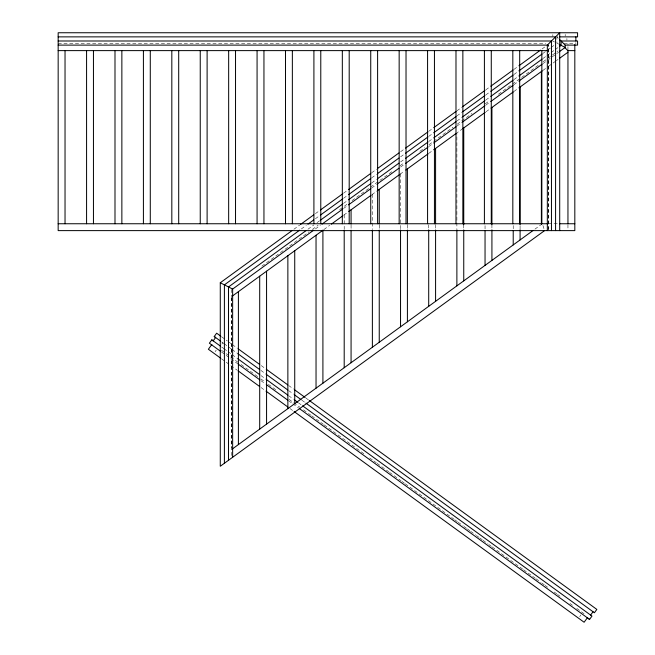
<?xml version="1.0" encoding="UTF-8"?>
<svg xmlns="http://www.w3.org/2000/svg" width="655" height="655" viewBox="0 0 655 655"><rect width="100%" height="100%" fill="white"/><g stroke="black" fill="none" stroke-linecap="round" stroke-linejoin="round"><path stroke-width="0.49" stroke-dasharray="3.27 2.46" d="M548.71 229.594L548.71 44.761L548.71 229.635M215.086 351.71L216.24 350.122M221.881 344.129L222.856 342.794M579.708 616.625L580.862 615.037M293.898 229.266L299.687 225.058M315.407 213.636L319.542 210.632M343.539 193.2L347.674 190.196M371.663 172.764L376.625 169.162M400.614 151.731L404.757 148.726M428.747 131.295L432.881 128.29M456.871 110.859L461.832 107.248M485.83 89.825L489.965 86.82M513.954 69.389L518.089 66.384M542.078 48.953L545.386 46.546M301.333 228.963L306.294 225.353M315.391 218.745L319.534 215.741M343.523 198.309L347.658 195.305M371.647 177.873L376.609 174.263M400.606 156.832L404.741 153.827M428.73 136.396L432.865 133.391M456.854 115.96L461.824 112.357M485.813 94.926L489.948 91.921M513.938 74.49L518.072 71.485M542.897 53.456L545.378 51.655M548.685 49.248L550.339 48.044M551.166 47.447L554.474 45.039M307.932 229.258L313.729 225.05M317.036 222.643L319.517 220.841M343.507 203.41L347.641 200.405M371.631 182.974L376.6 179.372M400.59 161.941L404.724 158.936M428.714 141.505L432.849 138.5M456.846 121.069L461.808 117.466M485.797 100.035L489.932 97.03M513.921 79.599L518.064 76.594M542.88 58.557L546.188 56.158M547.015 55.552L550.323 53.153M551.15 52.547L554.457 50.148M555.284 49.543L558.6 47.144M261.877 266.118L309.029 231.862M312.337 229.455L318.125 225.246M339.634 209.625L347.911 203.607M352.046 200.602L393.409 170.554M400.025 165.748L404.168 162.743M419.88 151.321L424.849 147.711M428.984 144.706L452.973 127.275M457.108 124.27L472.001 113.454M485.24 103.834L489.375 100.829M498.471 94.222L539.835 64.165M543.142 61.766L558.035 50.943M315.366 228.955L320.328 225.345M343.49 208.519L347.633 205.514M371.622 188.083L376.584 184.473M400.573 167.05L404.708 164.045M428.706 146.614L432.84 143.609M456.83 126.178L461.791 122.567M485.781 105.136L489.924 102.131M513.913 84.7L518.048 81.695M542.864 63.666L558.584 52.244M323.914 229.537L329.702 225.328M343.769 215.11L348.018 212.023M371.893 194.674L378.475 189.893M400.025 174.246L404.356 171.094M428.706 153.401L434.814 148.963M462.987 128.495L456.879 132.932L456.879 228.759M486.051 111.735L490.39 108.583M513.978 91.446L520.086 87.009M542.913 70.429L548.096 66.663M548.923 66.057L552.231 63.658M553.057 63.052L555.538 61.251M556.365 60.653L558.019 59.449M534.914 229.16L540.702 224.952M558.609 44.073L556.955 43.238L556.955 36.868L558.789 36.868M58.164 43.746L545.648 43.746M563.824 43.746L574.82 43.746L574.82 45.113M548.26 223.748L558.592 223.748M552.836 41.134L554.482 41.977M221.611 336.793L227.391 340.993M228.218 341.599L231.608 344.063M232.353 344.604L237.397 348.264M261.279 365.613L265.48 368.667M288.609 385.476L293.514 389.037M305.91 398.043L308.44 399.877M221.668 341.926L223.879 343.539M224.141 343.728L231.952 349.402M232.157 349.549L237.732 353.602M260.886 370.419L265.537 373.8M288.609 390.568L293.407 394.056M301.832 400.18L305.525 402.858M221.718 347.068L223.74 348.534M223.944 348.681L227.874 351.53M228.079 351.686L232.009 354.535M232.222 354.691L237.79 358.743M260.944 375.561L265.594 378.942M288.667 395.702L293.473 399.19M298.434 402.8L301.939 405.347M221.513 350.31L237.814 362.158M241.122 364.557L257.931 376.772M260.96 378.975L265.381 382.184M268.403 384.379L276.967 390.601M289.076 399.403L299.826 407.205M303.453 409.842L307.588 412.846M308.415 413.452L310.904 415.254M311.723 415.851L320 421.869M320.827 422.467L323.316 424.276M324.143 424.874L365.146 454.668M369.657 457.943L372.973 460.35M373.8 460.956L376.281 462.758M377.108 463.355L388.693 471.78M389.52 472.378L401.114 480.795M401.933 481.4L404.422 483.202M405.248 483.799L454.079 519.284M454.906 519.882L457.386 521.683M458.213 522.289L463.183 525.891M464.01 526.497L466.491 528.298M467.318 528.896L469.807 530.706M470.626 531.303L475.595 534.914M476.422 535.512L478.911 537.321M479.73 537.919L482.219 539.728M483.046 540.326L488.008 543.937M488.835 544.534L491.324 546.335M492.151 546.941L522.772 569.187M523.599 569.784L531.876 575.802M532.703 576.4L535.184 578.209M536.011 578.807L540.981 582.418M541.808 583.015L544.289 584.825M545.116 585.423L547.596 587.224M554.22 592.038L556.701 593.839M557.528 594.445L560.017 596.246M569.94 603.46L572.429 605.269M576.809 608.446L584.841 614.284M221.537 352.03L237.831 363.869M260.985 380.686L265.643 384.076M288.724 400.844L292.4 403.513M292.859 403.848L298.508 407.95M221.611 358.875L237.339 370.304M261.058 387.539L265.48 390.748M290.001 408.564L293.62 411.193M556.955 36.868L558.33 38.244M542.913 225.467L544.035 228.898M575.868 42.64L575.868 44.294M567.95 43.746L567.95 45.113M567.95 46.685L567.95 50.615M567.95 224.731L567.95 229.635M566.902 38.522L566.902 40.168M565.2 34.396L565.2 36.05M552.836 34.617L552.836 36.475M520.086 225.656L520.086 229.733M513.217 225.549L513.217 229.627M491.921 224.714L491.921 228.791M485.044 225.631L485.044 229.708M463.748 224.788L463.748 228.865M435.583 224.87L435.583 228.947M428.706 224.763L428.706 228.841M407.41 224.943L407.41 229.021M400.541 173.862L400.541 228.914M379.245 225.017L379.245 229.094M372.376 194.33L372.376 228.996M351.072 225.099L351.072 229.176M344.202 214.799L344.202 229.07M231.526 297.681L231.526 447.537M231.264 289.379L231.264 296.494M231.264 297.517L231.264 456.379"/><path stroke-width="0.98" d="M220.784 336.195L216.649 333.19L214.226 336.523L215.61 337.53L213.186 340.862L211.802 339.863L209.379 343.195L220.71 351.424M211.835 344.489L208.372 349.254L220.784 358.277M587.576 617.485L584.113 622.25L294.136 411.561M590.614 615.086L593.037 611.745M299.335 408.548L589.566 619.417L591.989 616.085L302.577 405.805M547.334 230.617L547.334 45.113L559.706 32.75L559.706 230.617M544.592 230.617L220.276 466.254L220.276 282.755L292.245 230.47M300.514 224.452L313.753 214.84M320.369 210.034L342.712 193.806M348.501 189.598L370.836 173.37M377.452 168.556L398.96 152.934M405.584 148.12L427.92 131.892M433.708 127.684L456.044 111.456M462.659 106.65L484.995 90.423M490.792 86.214L513.127 69.987M518.916 65.778L540.424 50.148M299.679 230.159L224.395 284.86L224.395 463.257M307.948 224.149L313.737 219.941M320.36 215.135L342.696 198.907M348.485 194.699L370.82 178.471M377.436 173.665L398.952 158.035M405.568 153.229L427.903 137.001M433.692 132.793L456.027 116.565M462.651 111.759L484.987 95.532M490.775 91.323L513.111 75.096M518.899 70.887L542.07 54.054M306.278 230.462L228.513 286.956L228.513 460.26M320.344 220.244L342.68 204.016M348.468 199.808L370.804 183.58M377.427 178.766L398.936 163.144M405.551 158.338L427.887 142.102M433.684 137.902L456.019 121.666M462.635 116.86L484.97 100.633M490.759 96.424L513.094 80.197M518.891 75.988L542.053 59.163M559.427 46.538L561.081 45.334L561.081 40.995L577.571 40.995L577.571 45.113L565.2 45.113L559.706 39.619M232.64 457.264L232.64 289.06L313.712 230.159M321.982 224.149L342.663 209.117M348.46 204.909L370.796 188.681M377.411 183.875L398.92 168.245M405.535 163.439L427.879 147.211M433.667 143.003L456.003 126.775M462.618 121.969L484.954 105.742M490.751 101.533L513.086 85.306M518.875 81.097L542.037 64.264M559.411 51.647L565.2 47.438L565.2 45.113M232.091 296.248L323.087 230.134M331.365 224.125L342.942 215.716M348.73 211.508L371.066 195.28M377.689 190.466L399.19 174.844M405.813 170.038L428.149 153.81M433.938 149.602L456.273 133.374M462.889 128.568L485.224 112.341M491.021 108.132L513.348 91.905M519.145 87.696L542.307 70.863M559.681 58.246L567.95 52.236M232.091 449.166L533.26 230.364M58.164 36.868L555.579 36.868L555.579 230.617M559.902 36.868L577.571 36.868L577.571 32.75L58.164 32.75L58.164 230.617L574.82 230.617L574.82 44.728M58.164 40.995L551.461 40.995L551.461 230.617M58.164 45.113L547.334 45.113M58.164 50.615L547.727 50.615M564.512 47.381L567.95 50.615L574.82 50.615M58.164 223.748L547.727 223.748M559.599 223.748L574.82 223.748M559.427 44.499L565.2 47.438M220.276 282.755L232.64 289.06M238.142 348.804L259.699 364.467M266.241 369.224L287.782 384.878M294.341 389.635L305.132 397.479M309.217 400.442L596.836 609.412L594.413 612.752L305.967 403.177M214.226 336.523L220.571 341.132M237.953 353.765L259.683 369.551M266.094 374.21L287.782 389.971M294.234 394.654L301.005 399.575M211.802 339.863L220.629 346.274M238.011 358.899L259.74 374.685M266.159 379.351L287.84 395.104M294.3 399.796L297.763 402.309M238.305 364.213L259.798 379.826M266.405 384.632L287.897 400.238M238.166 370.902L259.683 386.54M266.02 391.141L287.823 406.984M587.347 617.796L589.566 619.417M575.868 36.868L575.868 40.995M567.95 50.615L567.95 223.748M541.841 50.615L541.841 223.748M541.382 71.534L541.382 224.452M520.086 87.009L520.086 224.64M520.086 229.733L520.086 239.927M519.693 50.615L519.693 223.748M513.217 230.65L513.217 244.921M512.824 50.615L512.824 223.748M491.921 107.477L491.921 224.714M491.921 229.815L491.921 260.395M491.275 50.615L491.275 223.748M485.044 230.724L485.044 265.39M484.405 50.615L484.405 223.748M463.748 127.938L463.748 224.788M463.748 229.889L463.748 280.864M462.856 50.615L462.856 223.748M456.879 229.782L456.879 285.85M455.986 50.615L455.986 223.748M435.583 148.407L435.583 223.846M435.583 229.962L435.583 301.325M434.445 50.615L434.445 223.748M428.706 229.856L428.706 306.319M427.576 50.615L427.576 223.748M407.41 168.875L407.41 223.928M407.41 230.044L407.41 321.793M406.026 50.615L406.026 223.748M400.541 229.938L400.541 326.788M399.157 50.615L399.157 223.748M379.245 189.336L379.245 224.002M379.245 230.118L379.245 342.262M377.607 50.615L377.607 223.748M372.376 230.011L372.376 347.248M370.738 50.615L370.738 223.748M351.072 209.805L351.072 224.076M351.072 230.192L351.072 362.723M349.197 50.615L349.197 223.748M344.202 230.085L344.202 367.717M342.328 50.615L342.328 223.748M322.907 230.273L322.907 383.191M320.778 50.615L320.778 223.748M316.037 235.26L316.037 388.186M313.909 50.615L313.909 223.748M294.734 250.734L294.734 403.66M292.359 50.615L292.359 223.748M287.864 255.728L287.864 408.646M285.49 50.615L285.49 223.748M266.569 271.203L266.569 424.121M263.949 50.615L263.949 223.748M259.699 276.197L259.699 429.115M257.071 50.615L257.071 223.748M238.395 291.671L238.395 444.589M235.53 50.615L235.53 223.748M228.66 50.615L228.66 223.748M207.111 50.615L207.111 223.748M200.242 50.615L200.242 223.748M178.7 50.615L178.7 223.748M171.823 50.615L171.823 223.748M150.282 50.615L150.282 223.748M143.412 50.615L143.412 223.748M121.863 50.615L121.863 223.748M114.993 50.615L114.993 223.748M93.452 50.615L93.452 223.748M86.575 50.615L86.575 223.748M65.033 50.615L65.033 223.748"/></g></svg>
